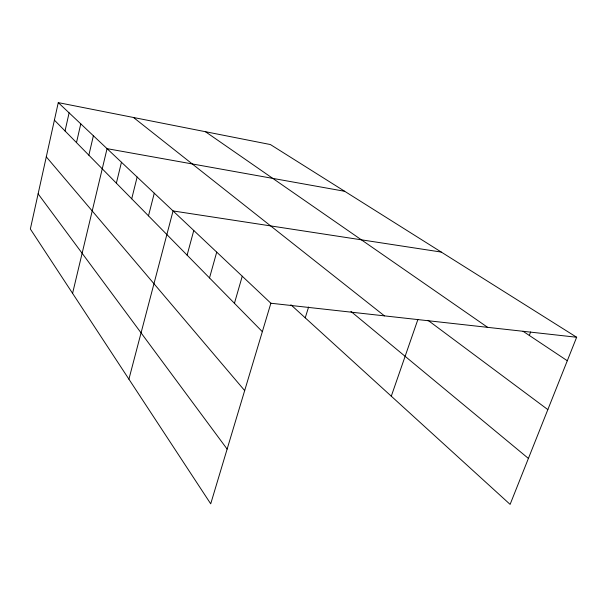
<?xml version="1.0" encoding="UTF-8"?>
<svg xmlns="http://www.w3.org/2000/svg" width="607" height="607" viewBox="0 0 607 607"><rect width="100%" height="100%" fill="white"/><g stroke="black" fill="none" stroke-linecap="round" stroke-linejoin="round"><path stroke-width="0.91" d="M58.272 102.621L30.35 228.998L210.712 503.818L270.874 303.234L58.272 102.621L270.403 144.549L576.65 337.249L510.108 504.379L290.874 304.76M65.04 130.96L69.107 112.841M76.49 142.607L80.777 123.858M88.857 155.187L93.387 135.756M72.582 293.34L107.052 148.654L344.7 191.296M116.362 183.17L121.461 162.244M131.719 198.793L137.136 177.039M148.487 215.849L154.269 193.201M128.912 379.178L173.063 210.94L441.281 252.072M187.108 255.145L193.777 230.478M209.514 277.93L216.714 252.125M234.439 303.295L242.254 276.231M305.23 317.833L308.606 307.013M391.287 396.189L417.912 319.434M529.319 335.443L530.647 331.976M270.874 303.234L576.65 337.249M523.037 331.263L567.295 360.74M205.432 131.704L487.664 327.355M428.041 320.344L547.84 409.611M133.502 117.492L384.459 315.875M350.937 311.437L528.409 458.429M54.402 120.14L262.345 331.68M46.291 156.841L244.674 390.589M38.12 193.845L227.132 449.081"/></g></svg>
